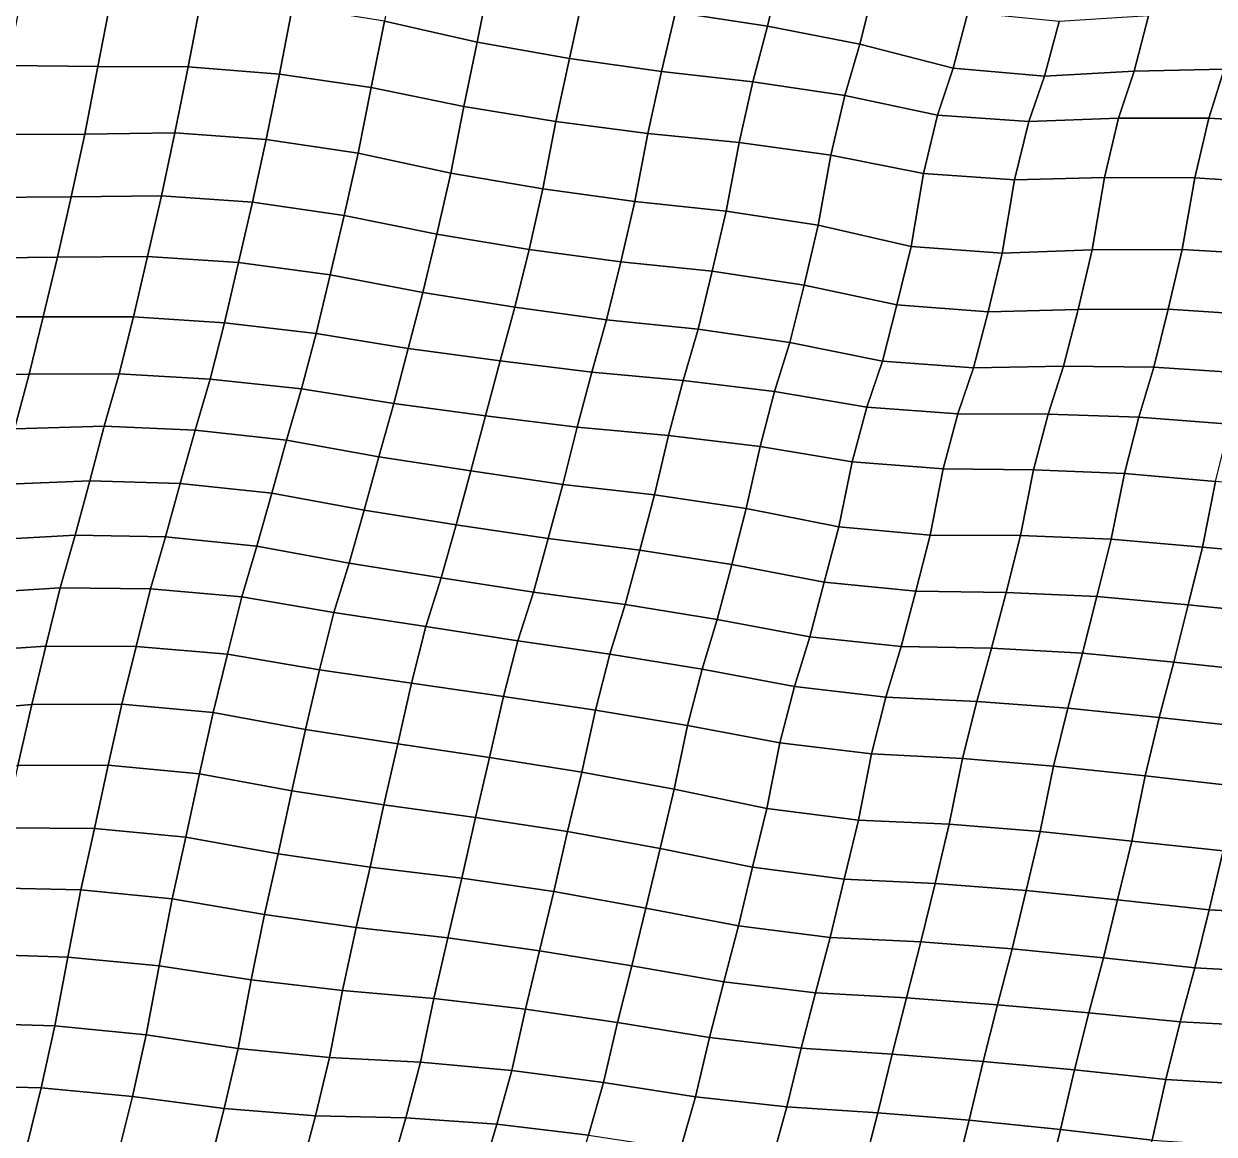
# Model space of a CAD drawing. Header units: metres. Extents: x -7.8 to 5.5, y -4.8 to 2.7.
# Drawn here: x 0.799 to 2.717, y -2.019 to -0.231 of the extents above; entities that cross this region are included whole.
import ezdxf

# ---------------------------------------------------------------- set-up
doc = ezdxf.new("R2010")
doc.units = ezdxf.units.M

msp = doc.modelspace()

# ---------------------------------------------------------------- linework, layer by layer
at = {"layer": 'C2'}
for points in [[(1.4006, -0.11222, -10.21044), (1.38031, -0.22649, -10.11604), (1.52988, -0.26024, -10.11645), (1.55105, -0.153, -10.21716)], [(1.87135, -0.11304, -10.31848), (1.84919, -0.21237, -10.21067), (1.99733, -0.23469, -10.20082), (2.01994, -0.13899, -10.31188)], [(1.55105, -0.153, -10.21716), (1.52988, -0.26024, -10.11645), (1.67855, -0.28674, -10.11034), (1.70048, -0.18554, -10.21648)], [(2.01994, -0.13899, -10.31188), (1.99733, -0.23469, -10.20082), (2.1463, -0.26361, -10.19689), (2.16938, -0.17164, -10.3113)], [(2.16938, -0.17164, -10.3113), (2.1463, -0.26361, -10.19689), (2.29651, -0.30241, -10.20183), (2.31986, -0.21264, -10.31821)], [(0.79441, -0.19059, -10.20336), (0.77328, -0.29816, -10.10295), (0.91883, -0.29972, -10.07446), (0.93987, -0.19149, -10.17428)], [(0.93987, -0.19149, -10.17428), (0.91883, -0.29972, -10.07446), (1.06424, -0.30018, -10.04499), (1.08519, -0.19118, -10.14412)], [(1.08519, -0.19118, -10.14412), (1.06424, -0.30018, -10.04499), (1.21108, -0.31207, -10.02578), (1.23204, -0.20318, -10.125)], [(1.70048, -0.18554, -10.21648), (1.67855, -0.28674, -10.11034), (1.82651, -0.30752, -10.09911), (1.84919, -0.21237, -10.21067)], [(1.23204, -0.20318, -10.125), (1.21108, -0.31207, -10.02578), (1.35914, -0.33373, -10.01533), (1.38031, -0.22649, -10.11604)], [(1.38031, -0.22649, -10.11604), (1.35914, -0.33373, -10.01533), (1.5083, -0.36418, -10.01278), (1.52988, -0.26024, -10.11645)], [(1.84919, -0.21237, -10.21067), (1.82651, -0.30752, -10.09911), (1.97395, -0.32424, -10.08424), (1.99733, -0.23469, -10.20082)], [(2.31986, -0.21264, -10.31821), (2.29651, -0.30241, -10.20183), (2.44346, -0.31517, -10.1834), (2.46702, -0.22705, -10.30126)], [(2.46702, -0.22705, -10.30126), (2.44346, -0.31517, -10.1834), (2.5878, -0.30707, -10.14624), (2.61125, -0.21806, -10.26331)], [(2.61125, -0.21806, -10.26331), (2.5878, -0.30707, -10.14624), (2.73277, -0.30401, -10.11361), (2.75608, -0.21391, -10.2297)], [(1.99733, -0.23469, -10.20082), (1.97395, -0.32424, -10.08424), (2.1221, -0.34657, -10.07439), (2.1463, -0.26361, -10.19689)], [(1.52988, -0.26024, -10.11645), (1.5083, -0.36418, -10.01278), (1.65665, -0.38816, -10.00441), (1.67855, -0.28674, -10.11034)], [(2.1463, -0.26361, -10.19689), (2.1221, -0.34657, -10.07439), (2.27137, -0.3779, -10.07262), (2.29651, -0.30241, -10.20183)], [(1.67855, -0.28674, -10.11034), (1.65665, -0.38816, -10.00441), (1.80443, -0.40751, -9.9919), (1.82651, -0.30752, -10.09911)], [(0.77328, -0.29816, -10.10295), (0.75256, -0.40902, -10.00549), (0.89784, -0.40839, -9.97504), (0.91883, -0.29972, -10.07446)], [(0.91883, -0.29972, -10.07446), (0.89784, -0.40839, -9.97504), (1.04294, -0.40643, -9.9434), (1.06424, -0.30018, -10.04499)], [(1.06424, -0.30018, -10.04499), (1.04294, -0.40643, -9.9434), (1.18963, -0.41711, -9.9231), (1.21108, -0.31207, -10.02578)], [(2.29651, -0.30241, -10.20183), (2.27137, -0.3779, -10.07262), (2.418, -0.38814, -10.05193), (2.44346, -0.31517, -10.1834)], [(2.5878, -0.30707, -10.14624), (2.56273, -0.38311, -10.01753), (2.70806, -0.38291, -9.98746), (2.73277, -0.30401, -10.11361)], [(2.73277, -0.30401, -10.11361), (2.70806, -0.38291, -9.98746), (2.8545, -0.39161, -9.96539), (2.87894, -0.31052, -10.08956)], [(1.21108, -0.31207, -10.02578), (1.18963, -0.41711, -9.9231), (1.33775, -0.43921, -9.91305), (1.35914, -0.33373, -10.01533)], [(1.82651, -0.30752, -10.09911), (1.80443, -0.40751, -9.9919), (1.95161, -0.42215, -9.97515), (1.97395, -0.32424, -10.08424)], [(1.97395, -0.32424, -10.08424), (1.95161, -0.42215, -9.97515), (2.09951, -0.44249, -9.96352), (2.1221, -0.34657, -10.07439)], [(2.44346, -0.31517, -10.1834), (2.418, -0.38814, -10.05193), (2.56273, -0.38311, -10.01753), (2.5878, -0.30707, -10.14624)], [(1.35914, -0.33373, -10.01533), (1.33775, -0.43921, -9.91305), (1.48716, -0.47164, -9.91227), (1.5083, -0.36418, -10.01278)], [(1.5083, -0.36418, -10.01278), (1.48716, -0.47164, -9.91227), (1.63568, -0.49693, -9.90508), (1.65665, -0.38816, -10.00441)], [(2.1221, -0.34657, -10.07439), (2.09951, -0.44249, -9.96352), (2.24855, -0.47196, -9.96008), (2.27137, -0.3779, -10.07262)], [(2.27137, -0.3779, -10.07262), (2.24855, -0.47196, -9.96008), (2.39517, -0.48208, -9.93929), (2.418, -0.38814, -10.05193)], [(2.418, -0.38814, -10.05193), (2.39517, -0.48208, -9.93929), (2.54005, -0.47826, -9.90597), (2.56273, -0.38311, -10.01753)], [(2.56273, -0.38311, -10.01753), (2.54005, -0.47826, -9.90597), (2.6855, -0.47905, -9.8768), (2.70806, -0.38291, -9.98746)], [(2.70806, -0.38291, -9.98746), (2.6855, -0.47905, -9.8768), (2.83204, -0.48852, -9.85541), (2.8545, -0.39161, -9.96539)], [(1.65665, -0.38816, -10.00441), (1.63568, -0.49693, -9.90508), (1.78353, -0.51695, -9.89316), (1.80443, -0.40751, -9.9919)], [(0.75256, -0.40902, -10.00549), (0.73072, -0.51088, -9.89996), (0.87592, -0.50969, -9.86901), (0.89784, -0.40839, -9.97504)], [(0.89784, -0.40839, -9.97504), (0.87592, -0.50969, -9.86901), (1.02106, -0.50796, -9.83756), (1.04294, -0.40643, -9.9434)], [(1.04294, -0.40643, -9.9434), (1.02106, -0.50796, -9.83756), (1.16769, -0.5182, -9.81687), (1.18963, -0.41711, -9.9231)], [(1.18963, -0.41711, -9.9231), (1.16769, -0.5182, -9.81687), (1.3157, -0.53942, -9.80603), (1.33775, -0.43921, -9.91305)], [(1.80443, -0.40751, -9.9919), (1.78353, -0.51695, -9.89316), (1.93083, -0.53246, -9.8772), (1.95161, -0.42215, -9.97515)], [(1.33775, -0.43921, -9.91305), (1.3157, -0.53942, -9.80603), (1.46484, -0.56966, -9.80328), (1.48716, -0.47164, -9.91227)], [(1.95161, -0.42215, -9.97515), (1.93083, -0.53246, -9.8772), (2.07904, -0.55533, -9.86784), (2.09951, -0.44249, -9.96352)], [(2.09951, -0.44249, -9.96352), (2.07904, -0.55533, -9.86784), (2.22866, -0.58941, -9.86854), (2.24855, -0.47196, -9.96008)], [(1.48716, -0.47164, -9.91227), (1.46484, -0.56966, -9.80328), (1.61327, -0.59429, -9.7955), (1.63568, -0.49693, -9.90508)], [(2.24855, -0.47196, -9.96008), (2.22866, -0.58941, -9.86854), (2.3754, -0.60053, -9.84864), (2.39517, -0.48208, -9.93929)], [(2.39517, -0.48208, -9.93929), (2.3754, -0.60053, -9.84864), (2.52007, -0.59506, -9.81384), (2.54005, -0.47826, -9.90597)], [(2.54005, -0.47826, -9.90597), (2.52007, -0.59506, -9.81384), (2.66532, -0.5942, -9.78319), (2.6855, -0.47905, -9.8768)], [(2.6855, -0.47905, -9.8768), (2.66532, -0.5942, -9.78319), (2.81176, -0.6029, -9.76111), (2.83204, -0.48852, -9.85541)], [(1.63568, -0.49693, -9.90508), (1.61327, -0.59429, -9.7955), (1.76114, -0.61441, -9.78368), (1.78353, -0.51695, -9.89316)], [(0.73072, -0.51088, -9.89996), (0.70833, -0.60834, -9.79047), (0.8535, -0.60694, -9.75933), (0.87592, -0.50969, -9.86901)], [(0.87592, -0.50969, -9.86901), (0.8535, -0.60694, -9.75933), (0.99867, -0.60542, -9.72808), (1.02106, -0.50796, -9.83756)], [(1.02106, -0.50796, -9.83756), (0.99867, -0.60542, -9.72808), (1.14525, -0.61522, -9.70699), (1.16769, -0.5182, -9.81687)], [(1.78353, -0.51695, -9.89316), (1.76114, -0.61441, -9.78368), (1.90838, -0.62948, -9.76732), (1.93083, -0.53246, -9.8772)], [(1.16769, -0.5182, -9.81687), (1.14525, -0.61522, -9.70699), (1.29308, -0.63502, -9.69487), (1.3157, -0.53942, -9.80603)], [(1.93083, -0.53246, -9.8772), (1.90838, -0.62948, -9.76732), (2.05655, -0.65203, -9.75767), (2.07904, -0.55533, -9.86784)], [(1.3157, -0.53942, -9.80603), (1.29308, -0.63502, -9.69487), (1.44203, -0.66382, -9.69084), (1.46484, -0.56966, -9.80328)], [(2.07904, -0.55533, -9.86784), (2.05655, -0.65203, -9.75767), (2.20585, -0.68358, -9.7561), (2.22866, -0.58941, -9.86854)], [(1.46484, -0.56966, -9.80328), (1.44203, -0.66382, -9.69084), (1.59033, -0.68735, -9.68208), (1.61327, -0.59429, -9.7955)], [(1.61327, -0.59429, -9.7955), (1.59033, -0.68735, -9.68208), (1.73824, -0.70781, -9.67055), (1.76114, -0.61441, -9.78368)], [(2.22866, -0.58941, -9.86854), (2.20585, -0.68358, -9.7561), (2.35262, -0.69492, -9.73639), (2.3754, -0.60053, -9.84864)], [(2.52007, -0.59506, -9.81384), (2.49747, -0.69087, -9.70288), (2.6428, -0.69067, -9.67282), (2.66532, -0.5942, -9.78319)], [(2.66532, -0.5942, -9.78319), (2.6428, -0.69067, -9.67282), (2.78931, -0.69992, -9.65124), (2.81176, -0.6029, -9.76111)], [(0.70833, -0.60834, -9.79047), (0.68555, -0.70273, -9.67823), (0.83091, -0.70275, -9.64836), (0.8535, -0.60694, -9.75933)], [(0.8535, -0.60694, -9.75933), (0.83091, -0.70275, -9.64836), (0.97629, -0.70299, -9.6187), (0.99867, -0.60542, -9.72808)], [(0.99867, -0.60542, -9.72808), (0.97629, -0.70299, -9.6187), (1.12285, -0.71268, -9.59751), (1.14525, -0.61522, -9.70699)], [(2.3754, -0.60053, -9.84864), (2.35262, -0.69492, -9.73639), (2.49747, -0.69087, -9.70288), (2.52007, -0.59506, -9.81384)], [(1.14525, -0.61522, -9.70699), (1.12285, -0.71268, -9.59751), (1.27034, -0.72973, -9.58292), (1.29308, -0.63502, -9.69487)], [(1.76114, -0.61441, -9.78368), (1.73824, -0.70781, -9.67055), (1.88548, -0.72288, -9.65419), (1.90838, -0.62948, -9.76732)], [(1.90838, -0.62948, -9.76732), (1.88548, -0.72288, -9.65419), (2.0335, -0.74422, -9.64346), (2.05655, -0.65203, -9.75767)], [(1.29308, -0.63502, -9.69487), (1.27034, -0.72973, -9.58292), (1.41871, -0.75381, -9.57465), (1.44203, -0.66382, -9.69084)], [(1.44203, -0.66382, -9.69084), (1.41871, -0.75381, -9.57465), (1.56658, -0.77394, -9.56283), (1.59033, -0.68735, -9.68208)], [(2.05655, -0.65203, -9.75767), (2.0335, -0.74422, -9.64346), (2.18258, -0.77401, -9.64031), (2.20585, -0.68358, -9.7561)], [(1.59033, -0.68735, -9.68208), (1.56658, -0.77394, -9.56283), (1.71421, -0.7922, -9.54933), (1.73824, -0.70781, -9.67055)], [(2.20585, -0.68358, -9.7561), (2.18258, -0.77401, -9.64031), (2.32934, -0.78524, -9.6205), (2.35262, -0.69492, -9.73639)], [(0.68555, -0.70273, -9.67823), (0.66259, -0.79569, -9.5647), (0.80788, -0.79516, -9.53434), (0.83091, -0.70275, -9.64836)], [(0.83091, -0.70275, -9.64836), (0.80788, -0.79516, -9.53434), (0.95317, -0.79463, -9.50399), (0.97629, -0.70299, -9.6187)], [(0.97629, -0.70299, -9.6187), (0.95317, -0.79463, -9.50399), (1.09958, -0.80311, -9.48171), (1.12285, -0.71268, -9.59751)], [(1.73824, -0.70781, -9.67055), (1.71421, -0.7922, -9.54933), (1.86123, -0.80551, -9.5314), (1.88548, -0.72288, -9.65419)], [(2.35262, -0.69492, -9.73639), (2.32934, -0.78524, -9.6205), (2.47434, -0.7824, -9.58807), (2.49747, -0.69087, -9.70288)], [(2.49747, -0.69087, -9.70288), (2.47434, -0.7824, -9.58807), (2.61986, -0.78374, -9.55939), (2.6428, -0.69067, -9.67282)], [(2.6428, -0.69067, -9.67282), (2.61986, -0.78374, -9.55939), (2.76647, -0.79376, -9.5385), (2.78931, -0.69992, -9.65124)], [(1.12285, -0.71268, -9.59751), (1.09958, -0.80311, -9.48171), (1.24693, -0.81907, -9.46614), (1.27034, -0.72973, -9.58292)], [(1.88548, -0.72288, -9.65419), (1.86123, -0.80551, -9.5314), (2.0088, -0.82322, -9.51741), (2.0335, -0.74422, -9.64346)], [(1.27034, -0.72973, -9.58292), (1.24693, -0.81907, -9.46614), (1.39523, -0.8426, -9.45738), (1.41871, -0.75381, -9.57465)], [(2.0335, -0.74422, -9.64346), (2.0088, -0.82322, -9.51741), (2.15732, -0.84851, -9.51022), (2.18258, -0.77401, -9.64031)], [(1.41871, -0.75381, -9.57465), (1.39523, -0.8426, -9.45738), (1.54303, -0.86217, -9.44507), (1.56658, -0.77394, -9.56283)], [(1.56658, -0.77394, -9.56283), (1.54303, -0.86217, -9.44507), (1.69068, -0.88054, -9.43167), (1.71421, -0.7922, -9.54933)], [(2.18258, -0.77401, -9.64031), (2.15732, -0.84851, -9.51022), (2.30402, -0.8593, -9.49002), (2.32934, -0.78524, -9.6205)], [(2.32934, -0.78524, -9.6205), (2.30402, -0.8593, -9.49002), (2.44945, -0.85987, -9.46064), (2.47434, -0.7824, -9.58807)], [(2.47434, -0.7824, -9.58807), (2.44945, -0.85987, -9.46064), (2.59536, -0.8644, -9.43482), (2.61986, -0.78374, -9.55939)], [(2.61986, -0.78374, -9.55939), (2.59536, -0.8644, -9.43482), (2.74215, -0.87584, -9.41521), (2.76647, -0.79376, -9.5385)], [(0.66259, -0.79569, -9.5647), (0.63949, -0.88744, -9.45009), (0.78433, -0.88339, -9.41658), (0.80788, -0.79516, -9.53434)], [(0.80788, -0.79516, -9.53434), (0.78433, -0.88339, -9.41658), (0.92914, -0.87902, -9.38277), (0.95317, -0.79463, -9.50399)], [(0.95317, -0.79463, -9.50399), (0.92914, -0.87902, -9.38277), (1.07528, -0.88531, -9.35852), (1.09958, -0.80311, -9.48171)], [(1.09958, -0.80311, -9.48171), (1.07528, -0.88531, -9.35852), (1.22264, -0.90137, -9.34305), (1.24693, -0.81907, -9.46614)], [(1.71421, -0.7922, -9.54933), (1.69068, -0.88054, -9.43167), (1.83771, -0.89397, -9.41383), (1.86123, -0.80551, -9.5314)], [(1.24693, -0.81907, -9.46614), (1.22264, -0.90137, -9.34305), (1.37137, -0.9283, -9.33735), (1.39523, -0.8426, -9.45738)], [(1.86123, -0.80551, -9.5314), (1.83771, -0.89397, -9.41383), (1.98527, -0.91157, -9.39974), (2.0088, -0.82322, -9.51741)], [(2.0088, -0.82322, -9.51741), (1.98527, -0.91157, -9.39974), (2.13372, -0.93631, -9.39206), (2.15732, -0.84851, -9.51022)], [(1.39523, -0.8426, -9.45738), (1.37137, -0.9283, -9.33735), (1.51952, -0.95074, -9.3276), (1.54303, -0.86217, -9.44507)], [(1.54303, -0.86217, -9.44507), (1.51952, -0.95074, -9.3276), (1.66764, -0.97284, -9.31755), (1.69068, -0.88054, -9.43167)], [(2.15732, -0.84851, -9.51022), (2.13372, -0.93631, -9.39206), (2.2805, -0.94775, -9.37245), (2.30402, -0.8593, -9.49002)], [(2.30402, -0.8593, -9.49002), (2.2805, -0.94775, -9.37245), (2.42604, -0.9492, -9.34387), (2.44945, -0.85987, -9.46064)], [(2.44945, -0.85987, -9.46064), (2.42604, -0.9492, -9.34387), (2.57216, -0.95538, -9.31952), (2.59536, -0.8644, -9.43482)], [(0.78433, -0.88339, -9.41658), (0.76097, -0.97306, -9.3001), (0.90558, -0.96715, -9.26491), (0.92914, -0.87902, -9.38277)], [(0.92914, -0.87902, -9.38277), (0.90558, -0.96715, -9.26491), (1.05149, -0.97156, -9.23898), (1.07528, -0.88531, -9.35852)], [(1.69068, -0.88054, -9.43167), (1.66764, -0.97284, -9.31755), (1.8151, -0.98967, -9.30277), (1.83771, -0.89397, -9.41383)], [(2.59536, -0.8644, -9.43482), (2.57216, -0.95538, -9.31952), (2.71911, -0.96814, -9.30109), (2.74215, -0.87584, -9.41521)], [(1.07528, -0.88531, -9.35852), (1.05149, -0.97156, -9.23898), (1.19878, -0.98707, -9.22302), (1.22264, -0.90137, -9.34305)], [(1.83771, -0.89397, -9.41383), (1.8151, -0.98967, -9.30277), (1.96318, -1.01144, -9.29243), (1.98527, -0.91157, -9.39974)], [(1.22264, -0.90137, -9.34305), (1.19878, -0.98707, -9.22302), (1.34753, -1.01423, -9.21751), (1.37137, -0.9283, -9.33735)], [(1.98527, -0.91157, -9.39974), (1.96318, -1.01144, -9.29243), (2.11224, -1.04113, -9.28918), (2.13372, -0.93631, -9.39206)], [(1.37137, -0.9283, -9.33735), (1.34753, -1.01423, -9.21751), (1.49581, -1.03765, -9.20865), (1.51952, -0.95074, -9.3276)], [(2.13372, -0.93631, -9.39206), (2.11224, -1.04113, -9.28918), (2.25929, -1.05466, -9.27145), (2.2805, -0.94775, -9.37245)], [(1.51952, -0.95074, -9.3276), (1.49581, -1.03765, -9.20865), (1.64397, -1.06009, -9.1989), (1.66764, -0.97284, -9.31755)], [(2.2805, -0.94775, -9.37245), (2.25929, -1.05466, -9.27145), (2.40473, -1.05534, -9.24217), (2.42604, -0.9492, -9.34387)], [(2.42604, -0.9492, -9.34387), (2.40473, -1.05534, -9.24217), (2.55079, -1.06097, -9.21733), (2.57216, -0.95538, -9.31952)], [(2.57216, -0.95538, -9.31952), (2.55079, -1.06097, -9.21733), (2.69774, -1.07373, -9.19891), (2.71911, -0.96814, -9.30109)], [(0.76097, -0.97306, -9.3001), (0.7376, -1.06272, -9.18361), (0.88195, -1.05472, -9.14655), (0.90558, -0.96715, -9.26491)], [(0.90558, -0.96715, -9.26491), (0.88195, -1.05472, -9.14655), (1.02764, -1.05738, -9.11905), (1.05149, -0.97156, -9.23898)], [(1.05149, -0.97156, -9.23898), (1.02764, -1.05738, -9.11905), (1.17482, -1.07201, -9.1023), (1.19878, -0.98707, -9.22302)], [(1.66764, -0.97284, -9.31755), (1.64397, -1.06009, -9.1989), (1.79162, -1.07845, -9.1855), (1.8151, -0.98967, -9.30277)], [(2.71911, -0.96814, -9.30109), (2.69774, -1.07373, -9.19891), (2.8448, -1.08738, -9.18127), (2.8662, -0.98201, -9.28365)], [(1.19878, -0.98707, -9.22302), (1.17482, -1.07201, -9.1023), (1.32363, -1.09961, -9.09718), (1.34753, -1.01423, -9.21751)], [(1.8151, -0.98967, -9.30277), (1.79162, -1.07845, -9.1855), (1.93987, -1.10155, -9.17634), (1.96318, -1.01144, -9.29243)], [(1.34753, -1.01423, -9.21751), (1.32363, -1.09961, -9.09718), (1.47195, -1.12336, -9.08861), (1.49581, -1.03765, -9.20865)], [(1.96318, -1.01144, -9.29243), (1.93987, -1.10155, -9.17634), (2.08882, -1.13035, -9.1723), (2.11224, -1.04113, -9.28918)], [(1.49581, -1.03765, -9.20865), (1.47195, -1.12336, -9.08861), (1.62018, -1.14634, -9.07936), (1.64397, -1.06009, -9.1989)], [(2.11224, -1.04113, -9.28918), (2.08882, -1.13035, -9.1723), (2.236, -1.14498, -9.15555), (2.25929, -1.05466, -9.27145)], [(0.7376, -1.06272, -9.18361), (0.71372, -1.14832, -9.06348), (0.85795, -1.13933, -9.02553), (0.88195, -1.05472, -9.14655)], [(0.88195, -1.05472, -9.14655), (0.85795, -1.13933, -9.02553), (1.00354, -1.14122, -8.99734), (1.02764, -1.05738, -9.11905)], [(1.02764, -1.05738, -9.11905), (1.00354, -1.14122, -8.99734), (1.15051, -1.15409, -8.97901), (1.17482, -1.07201, -9.1023)], [(1.17482, -1.07201, -9.1023), (1.15051, -1.15409, -8.97901), (1.29901, -1.17927, -8.97172), (1.32363, -1.09961, -9.09718)], [(1.64397, -1.06009, -9.1989), (1.62018, -1.14634, -9.07936), (1.76804, -1.16636, -9.06744), (1.79162, -1.07845, -9.1855)], [(2.25929, -1.05466, -9.27145), (2.236, -1.14498, -9.15555), (2.38157, -1.14665, -9.12717), (2.40473, -1.05534, -9.24217)], [(2.40473, -1.05534, -9.24217), (2.38157, -1.14665, -9.12717), (2.52773, -1.15316, -9.10312), (2.55079, -1.06097, -9.21733)], [(2.55079, -1.06097, -9.21733), (2.52773, -1.15316, -9.10312), (2.67479, -1.1668, -9.08548), (2.69774, -1.07373, -9.19891)], [(1.79162, -1.07845, -9.1855), (1.76804, -1.16636, -9.06744), (1.91639, -1.19033, -9.05906), (1.93987, -1.10155, -9.17634)], [(2.69774, -1.07373, -9.19891), (2.67479, -1.1668, -9.08548), (2.82201, -1.18166, -9.06893), (2.8448, -1.08738, -9.18127)], [(1.32363, -1.09961, -9.09718), (1.29901, -1.17927, -8.97172), (1.44718, -1.20182, -8.96207), (1.47195, -1.12336, -9.08861)], [(1.93987, -1.10155, -9.17634), (1.91639, -1.19033, -9.05906), (2.06525, -1.21837, -9.05434), (2.08882, -1.13035, -9.1723)], [(1.47195, -1.12336, -9.08861), (1.44718, -1.20182, -8.96207), (1.5954, -1.22469, -8.95272), (1.62018, -1.14634, -9.07936)], [(2.08882, -1.13035, -9.1723), (2.06525, -1.21837, -9.05434), (2.21257, -1.2341, -9.03858), (2.236, -1.14498, -9.15555)], [(0.71372, -1.14832, -9.06348), (0.69099, -1.24303, -8.95153), (0.83515, -1.2335, -8.91309), (0.85795, -1.13933, -9.02553)], [(0.85795, -1.13933, -9.02553), (0.83515, -1.2335, -8.91309), (0.98056, -1.23396, -8.88362), (1.00354, -1.14122, -8.99734)], [(1.00354, -1.14122, -8.99734), (0.98056, -1.23396, -8.88362), (1.12745, -1.24628, -8.86479), (1.15051, -1.15409, -8.97901)], [(1.62018, -1.14634, -9.07936), (1.5954, -1.22469, -8.95272), (1.74343, -1.24613, -8.94208), (1.76804, -1.16636, -9.06744)], [(2.236, -1.14498, -9.15555), (2.21257, -1.2341, -9.03858), (2.35825, -1.23676, -9.01108), (2.38157, -1.14665, -9.12717)], [(2.38157, -1.14665, -9.12717), (2.35825, -1.23676, -9.01108), (2.50461, -1.2448, -8.98841), (2.52773, -1.15316, -9.10312)], [(1.15051, -1.15409, -8.97901), (1.12745, -1.24628, -8.86479), (1.27597, -1.27157, -8.85761), (1.29901, -1.17927, -8.97172)], [(1.76804, -1.16636, -9.06744), (1.74343, -1.24613, -8.94208), (1.89185, -1.27065, -8.9342), (1.91639, -1.19033, -9.05906)], [(2.52773, -1.15316, -9.10312), (2.50461, -1.2448, -8.98841), (2.65174, -1.25899, -8.97126), (2.67479, -1.1668, -9.08548)], [(2.67479, -1.1668, -9.08548), (2.65174, -1.25899, -8.97126), (2.79908, -1.27483, -8.9556), (2.82201, -1.18166, -9.06893)], [(1.29901, -1.17927, -8.97172), (1.27597, -1.27157, -8.85761), (1.42402, -1.29313, -8.84707), (1.44718, -1.20182, -8.96207)], [(1.44718, -1.20182, -8.96207), (1.42402, -1.29313, -8.84707), (1.57204, -1.31446, -8.83633), (1.5954, -1.22469, -8.95272)], [(1.91639, -1.19033, -9.05906), (1.89185, -1.27065, -8.9342), (2.04068, -1.29847, -8.92928), (2.06525, -1.21837, -9.05434)], [(1.5954, -1.22469, -8.95272), (1.57204, -1.31446, -8.83633), (1.72012, -1.33624, -8.82599), (1.74343, -1.24613, -8.94208)], [(2.06525, -1.21837, -9.05434), (2.04068, -1.29847, -8.92928), (2.18816, -1.31541, -8.9146), (2.21257, -1.2341, -9.03858)], [(0.69099, -1.24303, -8.95153), (0.66842, -1.33907, -8.84077), (0.81229, -1.32722, -8.80025), (0.83515, -1.2335, -8.91309)], [(0.83515, -1.2335, -8.91309), (0.81229, -1.32722, -8.80025), (0.95758, -1.3267, -8.76989), (0.98056, -1.23396, -8.88362)], [(0.98056, -1.23396, -8.88362), (0.95758, -1.3267, -8.76989), (1.10459, -1.34001, -8.75196), (1.12745, -1.24628, -8.86479)], [(1.74343, -1.24613, -8.94208), (1.72012, -1.33624, -8.82599), (1.86858, -1.36109, -8.81841), (1.89185, -1.27065, -8.9342)], [(2.21257, -1.2341, -9.03858), (2.18816, -1.31541, -8.9146), (2.33436, -1.32224, -8.89085), (2.35825, -1.23676, -9.01108)], [(2.35825, -1.23676, -9.01108), (2.33436, -1.32224, -8.89085), (2.48111, -1.33336, -8.87094), (2.50461, -1.2448, -8.98841)], [(2.50461, -1.2448, -8.98841), (2.48111, -1.33336, -8.87094), (2.62832, -1.34821, -8.85439), (2.65174, -1.25899, -8.97126)], [(1.12745, -1.24628, -8.86479), (1.10459, -1.34001, -8.75196), (1.25343, -1.36783, -8.74704), (1.27597, -1.27157, -8.85761)], [(2.65174, -1.25899, -8.97126), (2.62832, -1.34821, -8.85439), (2.7757, -1.36439, -8.83901), (2.79908, -1.27483, -8.9556)], [(1.27597, -1.27157, -8.85761), (1.25343, -1.36783, -8.74704), (1.40167, -1.39092, -8.73788), (1.42402, -1.29313, -8.84707)], [(1.89185, -1.27065, -8.9342), (1.86858, -1.36109, -8.81841), (2.01743, -1.38901, -8.81359), (2.04068, -1.29847, -8.92928)], [(1.42402, -1.29313, -8.84707), (1.40167, -1.39092, -8.73788), (1.54977, -1.41291, -8.72773), (1.57204, -1.31446, -8.83633)], [(2.04068, -1.29847, -8.92928), (2.01743, -1.38901, -8.81359), (2.16502, -1.40694, -8.79979), (2.18816, -1.31541, -8.9146)], [(1.57204, -1.31446, -8.83633), (1.54977, -1.41291, -8.72773), (1.69803, -1.43611, -8.71867), (1.72012, -1.33624, -8.82599)], [(2.18816, -1.31541, -8.9146), (2.16502, -1.40694, -8.79979), (2.31128, -1.41421, -8.77643), (2.33436, -1.32224, -8.89085)], [(2.33436, -1.32224, -8.89085), (2.31128, -1.41421, -8.77643), (2.45821, -1.42676, -8.75781), (2.48111, -1.33336, -8.87094)], [(0.66842, -1.33907, -8.84077), (0.64609, -1.43708, -8.73178), (0.79002, -1.42567, -8.69166), (0.81229, -1.32722, -8.80025)], [(0.81229, -1.32722, -8.80025), (0.79002, -1.42567, -8.69166), (0.93531, -1.42515, -8.6613), (0.95758, -1.3267, -8.76989)], [(0.95758, -1.3267, -8.76989), (0.93531, -1.42515, -8.6613), (1.08239, -1.43901, -8.64386), (1.10459, -1.34001, -8.75196)], [(1.10459, -1.34001, -8.75196), (1.08239, -1.43901, -8.64386), (1.2312, -1.46661, -8.63874), (1.25343, -1.36783, -8.74704)], [(1.72012, -1.33624, -8.82599), (1.69803, -1.43611, -8.71867), (1.84685, -1.46382, -8.71366), (1.86858, -1.36109, -8.81841)], [(2.48111, -1.33336, -8.87094), (2.45821, -1.42676, -8.75781), (2.60549, -1.44216, -8.74175), (2.62832, -1.34821, -8.85439)], [(1.86858, -1.36109, -8.81841), (1.84685, -1.46382, -8.71366), (1.99606, -1.49471, -8.7115), (2.01743, -1.38901, -8.81359)], [(2.62832, -1.34821, -8.85439), (2.60549, -1.44216, -8.74175), (2.75292, -1.45877, -8.72677), (2.7757, -1.36439, -8.83901)], [(1.25343, -1.36783, -8.74704), (1.2312, -1.46661, -8.63874), (1.37937, -1.48915, -8.62909), (1.40167, -1.39092, -8.73788)], [(1.40167, -1.39092, -8.73788), (1.37937, -1.48915, -8.62909), (1.52722, -1.50906, -8.61707), (1.54977, -1.41291, -8.72773)], [(2.01743, -1.38901, -8.81359), (1.99606, -1.49471, -8.7115), (2.14381, -1.51385, -8.69879), (2.16502, -1.40694, -8.79979)], [(1.54977, -1.41291, -8.72773), (1.52722, -1.50906, -8.61707), (1.67542, -1.53182, -8.60761), (1.69803, -1.43611, -8.71867)], [(2.16502, -1.40694, -8.79979), (2.14381, -1.51385, -8.69879), (2.28996, -1.52024, -8.67464), (2.31128, -1.41421, -8.77643)], [(2.31128, -1.41421, -8.77643), (2.28996, -1.52024, -8.67464), (2.43678, -1.53191, -8.65523), (2.45821, -1.42676, -8.75781)], [(0.79002, -1.42567, -8.69166), (0.76801, -1.52621, -8.58493), (0.91344, -1.52678, -8.55556), (0.93531, -1.42515, -8.6613)], [(0.93531, -1.42515, -8.6613), (0.91344, -1.52678, -8.55556), (1.06057, -1.54098, -8.53842), (1.08239, -1.43901, -8.64386)], [(1.69803, -1.43611, -8.71867), (1.67542, -1.53182, -8.60761), (1.82422, -1.55942, -8.6025), (1.84685, -1.46382, -8.71366)], [(2.45821, -1.42676, -8.75781), (2.43678, -1.53191, -8.65523), (2.58404, -1.5472, -8.63907), (2.60549, -1.44216, -8.74175)], [(1.08239, -1.43901, -8.64386), (1.06057, -1.54098, -8.53842), (1.20929, -1.56791, -8.53271), (1.2312, -1.46661, -8.63874)], [(2.60549, -1.44216, -8.74175), (2.58404, -1.5472, -8.63907), (2.73136, -1.56294, -8.6233), (2.75292, -1.45877, -8.72677)], [(1.2312, -1.46661, -8.63874), (1.20929, -1.56791, -8.53271), (1.35735, -1.58958, -8.52227), (1.37937, -1.48915, -8.62909)], [(1.84685, -1.46382, -8.71366), (1.82422, -1.55942, -8.6025), (1.9733, -1.58921, -8.59935), (1.99606, -1.49471, -8.7115)], [(1.37937, -1.48915, -8.62909), (1.35735, -1.58958, -8.52227), (1.50488, -1.60696, -8.50798), (1.52722, -1.50906, -8.61707)], [(1.99606, -1.49471, -8.7115), (1.9733, -1.58921, -8.59935), (2.12106, -1.60846, -8.58674), (2.14381, -1.51385, -8.69879)], [(1.52722, -1.50906, -8.61707), (1.50488, -1.60696, -8.50798), (1.65295, -1.62873, -8.49764), (1.67542, -1.53182, -8.60761)], [(2.14381, -1.51385, -8.69879), (2.12106, -1.60846, -8.58674), (2.26728, -1.6154, -8.56309), (2.28996, -1.52024, -8.67464)], [(0.76801, -1.52621, -8.58493), (0.74545, -1.62236, -8.47427), (0.89124, -1.62578, -8.44746), (0.91344, -1.52678, -8.55556)], [(0.91344, -1.52678, -8.55556), (0.89124, -1.62578, -8.44746), (1.03841, -1.64031, -8.43061), (1.06057, -1.54098, -8.53842)], [(1.67542, -1.53182, -8.60761), (1.65295, -1.62873, -8.49764), (1.80162, -1.65523, -8.49153), (1.82422, -1.55942, -8.6025)], [(2.28996, -1.52024, -8.67464), (2.26728, -1.6154, -8.56309), (2.41408, -1.62696, -8.54358), (2.43678, -1.53191, -8.65523)], [(2.43678, -1.53191, -8.65523), (2.41408, -1.62696, -8.54358), (2.56132, -1.64203, -8.52722), (2.58404, -1.5472, -8.63907)], [(1.06057, -1.54098, -8.53842), (1.03841, -1.64031, -8.43061), (1.18692, -1.6656, -8.42342), (1.20929, -1.56791, -8.53271)], [(2.58404, -1.5472, -8.63907), (2.56132, -1.64203, -8.52722), (2.70866, -1.65787, -8.51155), (2.73136, -1.56294, -8.6233)], [(1.20929, -1.56791, -8.53271), (1.18692, -1.6656, -8.42342), (1.33488, -1.68638, -8.41219), (1.35735, -1.58958, -8.52227)], [(1.82422, -1.55942, -8.6025), (1.80162, -1.65523, -8.49153), (1.95052, -1.6836, -8.48711), (1.9733, -1.58921, -8.59935)], [(2.73136, -1.56294, -8.6233), (2.70866, -1.65787, -8.51155), (2.85504, -1.66613, -8.48908), (2.87783, -1.57186, -8.60142)], [(1.35735, -1.58958, -8.52227), (1.33488, -1.68638, -8.41219), (1.48233, -1.70321, -8.39741), (1.50488, -1.60696, -8.50798)], [(1.9733, -1.58921, -8.59935), (1.95052, -1.6836, -8.48711), (2.09823, -1.7024, -8.4741), (2.12106, -1.60846, -8.58674)], [(1.50488, -1.60696, -8.50798), (1.48233, -1.70321, -8.39741), (1.63031, -1.72422, -8.38638), (1.65295, -1.62873, -8.49764)], [(2.12106, -1.60846, -8.58674), (2.09823, -1.7024, -8.4741), (2.24448, -1.70957, -8.45065), (2.26728, -1.6154, -8.56309)], [(0.74545, -1.62236, -8.47427), (0.72428, -1.7296, -8.37356), (0.8702, -1.73412, -8.34774), (0.89124, -1.62578, -8.44746)], [(0.89124, -1.62578, -8.44746), (0.8702, -1.73412, -8.34774), (1.01733, -1.74832, -8.33059), (1.03841, -1.64031, -8.43061)], [(1.65295, -1.62873, -8.49764), (1.63031, -1.72422, -8.38638), (1.77867, -1.74819, -8.37801), (1.80162, -1.65523, -8.49153)], [(2.26728, -1.6154, -8.56309), (2.24448, -1.70957, -8.45065), (2.39128, -1.72112, -8.43113), (2.41408, -1.62696, -8.54358)], [(2.41408, -1.62696, -8.54358), (2.39128, -1.72112, -8.43113), (2.53843, -1.73554, -8.41419), (2.56132, -1.64203, -8.52722)], [(1.03841, -1.64031, -8.43061), (1.01733, -1.74832, -8.33059), (1.16548, -1.77064, -8.32074), (1.18692, -1.6656, -8.42342)], [(2.56132, -1.64203, -8.52722), (2.53843, -1.73554, -8.41419), (2.68577, -1.75138, -8.39852), (2.70866, -1.65787, -8.51155)], [(1.18692, -1.6656, -8.42342), (1.16548, -1.77064, -8.32074), (1.31302, -1.78813, -8.30655), (1.33488, -1.68638, -8.41219)], [(1.80162, -1.65523, -8.49153), (1.77867, -1.74819, -8.37801), (1.92722, -1.77381, -8.37112), (1.95052, -1.6836, -8.48711)], [(2.70866, -1.65787, -8.51155), (2.68577, -1.75138, -8.39852), (2.83211, -1.75931, -8.37575), (2.85504, -1.66613, -8.48908)], [(1.33488, -1.68638, -8.41219), (1.31302, -1.78813, -8.30655), (1.45996, -1.80078, -8.28803), (1.48233, -1.70321, -8.39741)], [(1.95052, -1.6836, -8.48711), (1.92722, -1.77381, -8.37112), (2.07482, -1.79174, -8.35732), (2.09823, -1.7024, -8.4741)], [(1.48233, -1.70321, -8.39741), (1.45996, -1.80078, -8.28803), (1.60747, -1.81805, -8.27364), (1.63031, -1.72422, -8.38638)], [(2.09823, -1.7024, -8.4741), (2.07482, -1.79174, -8.35732), (2.22121, -1.8, -8.33485), (2.24448, -1.70957, -8.45065)], [(1.63031, -1.72422, -8.38638), (1.60747, -1.81805, -8.27364), (1.75548, -1.83928, -8.26281), (1.77867, -1.74819, -8.37801)], [(2.24448, -1.70957, -8.45065), (2.22121, -1.8, -8.33485), (2.36796, -1.81122, -8.31505), (2.39128, -1.72112, -8.43113)], [(2.39128, -1.72112, -8.43113), (2.36796, -1.81122, -8.31505), (2.51493, -1.8241, -8.29672), (2.53843, -1.73554, -8.41419)], [(0.72428, -1.7296, -8.37356), (0.70357, -1.84046, -8.27611), (0.84945, -1.84466, -8.24999), (0.8702, -1.73412, -8.34774)], [(0.8702, -1.73412, -8.34774), (0.84945, -1.84466, -8.24999), (0.99663, -1.85929, -8.23324), (1.01733, -1.74832, -8.33059)], [(2.53843, -1.73554, -8.41419), (2.51493, -1.8241, -8.29672), (2.66207, -1.8384, -8.27967), (2.68577, -1.75138, -8.39852)], [(1.01733, -1.74832, -8.33059), (0.99663, -1.85929, -8.23324), (1.14472, -1.88117, -8.22299), (1.16548, -1.77064, -8.32074)], [(1.77867, -1.74819, -8.37801), (1.75548, -1.83928, -8.26281), (1.90386, -1.86347, -8.25463), (1.92722, -1.77381, -8.37112)], [(2.68577, -1.75138, -8.39852), (2.66207, -1.8384, -8.27967), (2.8084, -1.84623, -8.2568), (2.83211, -1.75931, -8.37575)], [(1.16548, -1.77064, -8.32074), (1.14472, -1.88117, -8.22299), (1.29193, -1.89603, -8.20644), (1.31302, -1.78813, -8.30655)], [(1.92722, -1.77381, -8.37112), (1.90386, -1.86347, -8.25463), (2.05136, -1.88063, -8.24015), (2.07482, -1.79174, -8.35732)], [(1.31302, -1.78813, -8.30655), (1.29193, -1.89603, -8.20644), (1.43824, -1.90363, -8.18338), (1.45996, -1.80078, -8.28803)], [(1.45996, -1.80078, -8.28803), (1.43824, -1.90363, -8.18338), (1.58526, -1.91694, -8.16544), (1.60747, -1.81805, -8.27364)], [(2.07482, -1.79174, -8.35732), (2.05136, -1.88063, -8.24015), (2.19795, -1.89054, -8.21916), (2.22121, -1.8, -8.33485)], [(2.22121, -1.8, -8.33485), (2.19795, -1.89054, -8.21916), (2.34479, -1.90243, -8.19994), (2.36796, -1.81122, -8.31505)], [(1.60747, -1.81805, -8.27364), (1.58526, -1.91694, -8.16544), (1.733, -1.93608, -8.15273), (1.75548, -1.83928, -8.26281)], [(2.36796, -1.81122, -8.31505), (2.34479, -1.90243, -8.19994), (2.49184, -1.91596, -8.1822), (2.51493, -1.8241, -8.29672)], [(0.70357, -1.84046, -8.27611), (0.68155, -1.94089, -8.16929), (0.8274, -1.94487, -8.14297), (0.84945, -1.84466, -8.24999)], [(1.75548, -1.83928, -8.26281), (1.733, -1.93608, -8.15273), (1.88123, -1.95906, -8.14347), (1.90386, -1.86347, -8.25463)], [(2.51493, -1.8241, -8.29672), (2.49184, -1.91596, -8.1822), (2.63909, -1.93114, -8.16595), (2.66207, -1.8384, -8.27967)], [(2.66207, -1.8384, -8.27967), (2.63909, -1.93114, -8.16595), (2.78552, -1.93973, -8.14377), (2.8084, -1.84623, -8.2568)], [(0.84945, -1.84466, -8.24999), (0.8274, -1.94487, -8.14297), (0.97451, -1.95895, -8.12573), (0.99663, -1.85929, -8.23324)], [(0.99663, -1.85929, -8.23324), (0.97451, -1.95895, -8.12573), (1.12223, -1.97787, -8.11282), (1.14472, -1.88117, -8.22299)], [(1.90386, -1.86347, -8.25463), (1.88123, -1.95906, -8.14347), (2.02865, -1.97556, -8.1284), (2.05136, -1.88063, -8.24015)], [(1.14472, -1.88117, -8.22299), (1.12223, -1.97787, -8.11282), (1.26907, -1.98975, -8.0936), (1.29193, -1.89603, -8.20644)], [(1.29193, -1.89603, -8.20644), (1.26907, -1.98975, -8.0936), (1.41481, -1.99285, -8.0665), (1.43824, -1.90363, -8.18338)], [(2.05136, -1.88063, -8.24015), (2.02865, -1.97556, -8.1284), (2.17519, -1.98503, -8.10701), (2.19795, -1.89054, -8.21916)], [(2.19795, -1.89054, -8.21916), (2.17519, -1.98503, -8.10701), (2.32204, -1.99703, -8.0879), (2.34479, -1.90243, -8.19994)], [(1.43824, -1.90363, -8.18338), (1.41481, -1.99285, -8.0665), (1.56146, -2.0032, -8.0459), (1.58526, -1.91694, -8.16544)], [(1.58526, -1.91694, -8.16544), (1.56146, -2.0032, -8.0459), (1.70903, -2.02091, -8.03191), (1.733, -1.93608, -8.15273)], [(2.34479, -1.90243, -8.19994), (2.32204, -1.99703, -8.0879), (2.46924, -2.01177, -8.07124), (2.49184, -1.91596, -8.1822)], [(2.49184, -1.91596, -8.1822), (2.46924, -2.01177, -8.07124), (2.61675, -2.02904, -8.05686), (2.63909, -1.93114, -8.16595)], [(1.733, -1.93608, -8.15273), (1.70903, -2.02091, -8.03191), (1.85719, -2.04334, -8.02216), (1.88123, -1.95906, -8.14347)], [(2.63909, -1.93114, -8.16595), (2.61675, -2.02904, -8.05686), (2.7633, -2.03862, -8.03557), (2.78552, -1.93973, -8.14377)], [(0.68155, -1.94089, -8.16929), (0.65874, -2.03506, -8.05684), (0.80452, -2.03848, -8.03004), (0.8274, -1.94487, -8.14297)], [(0.8274, -1.94487, -8.14297), (0.80452, -2.03848, -8.03004), (0.95147, -2.05125, -8.01161), (0.97451, -1.95895, -8.12573)], [(0.97451, -1.95895, -8.12573), (0.95147, -2.05125, -8.01161), (1.09902, -2.06874, -7.99742), (1.12223, -1.97787, -8.11282)], [(1.88123, -1.95906, -8.14347), (1.85719, -2.04334, -8.02216), (2.00474, -2.06094, -8.00807), (2.02865, -1.97556, -8.1284)], [(1.12223, -1.97787, -8.11282), (1.09902, -2.06874, -7.99742), (1.24555, -2.07821, -7.97603), (1.26907, -1.98975, -8.0936)], [(1.26907, -1.98975, -8.0936), (1.24555, -2.07821, -7.97603), (1.39076, -2.07702, -7.94508), (1.41481, -1.99285, -8.0665)], [(1.41481, -1.99285, -8.0665), (1.39076, -2.07702, -7.94508), (1.53716, -2.08539, -7.92271), (1.56146, -2.0032, -8.0459)], [(2.02865, -1.97556, -8.1284), (2.00474, -2.06094, -8.00807), (2.15173, -2.07404, -7.98994), (2.17519, -1.98503, -8.10701)], [(2.17519, -1.98503, -8.10701), (2.15173, -2.07404, -7.98994), (2.29886, -2.08823, -7.97279), (2.32204, -1.99703, -8.0879)], [(1.56146, -2.0032, -8.0459), (1.53716, -2.08539, -7.92271), (1.68459, -2.102, -7.90774), (1.70903, -2.02091, -8.03191)], [(2.32204, -1.99703, -8.0879), (2.29886, -2.08823, -7.97279), (2.44636, -2.10539, -7.95831), (2.46924, -2.01177, -8.07124)], [(2.46924, -2.01177, -8.07124), (2.44636, -2.10539, -7.95831), (2.59414, -2.12475, -7.9458), (2.61675, -2.02904, -8.05686)]]:
    msp.add_3dface(points, dxfattribs=at)

doc.saveas('drawing.dxf')
